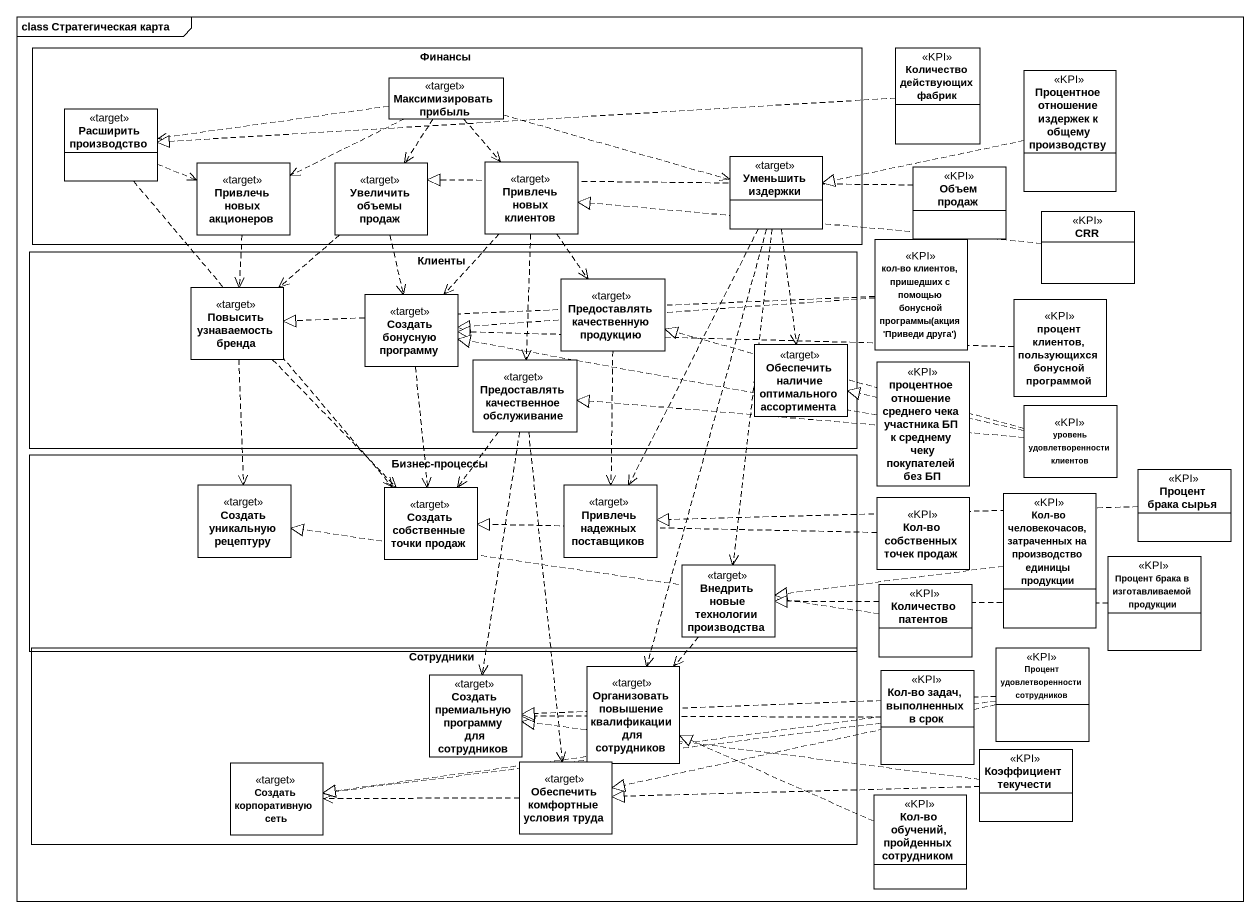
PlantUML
@startuml
mainframe class Стратегическая карта
hide circle
hide empty members
rectangle Финансы {
  class "Расширить производство" as Расширить_производство <<target>>
  class "Максимизировать прибыль" as Максимизировать_прибыль <<target>>
  class "Привлечь новых акционеров" as Привлечь_новых_акционеров <<target>>
  class "Увеличить объемы продаж" as Увеличить_объемы_продаж <<target>>
  class "Привлечь новых клиентов" as Привлечь_новых_клиентов <<target>>
  class "Уменьшить издержки" as Уменьшить_издержки <<target>>
}
class "Количество действующих фабрик" as Количество_действующих <<KPI>>
class "Процентное отношение издержек к общему производству" as Процентное_отношение <<KPI>>
class "Объем продаж" as Объем_продаж <<KPI>>
rectangle Клиенты {
  class "Повысить узнаваемость бренда" as Повысить_узнаваемость_бренда <<target>>
  class "Создать бонусную программу" as Создать_бонусную_программу <<target>>
  class "Предоставлять качественную продукцию" as Предоставлять_качественную <<target>>
  class "Обеспечить наличие оптимального ассортимента" as Обеспечить_наличие <<target>>
  class "Предоставлять качественное обслуживание" as Предоставлять_качественное <<target>>
}
class "кол-во клиентов, пришедших с помощью бонусной программы(акция 'Приведи друга')" as кол_во_клиентов_пришедших_с <<KPI>>
class CRR <<KPI>>
class "процент клиентов, пользующихся бонусной программой" as процент_клиентов <<KPI>>
class "процентное отношение среднего чека участника БП к среднему чеку покупателей без БП" as процентное_отношение <<KPI>>
class "уровень удовлетворенности клиентов" as уровень_удовлетворенности <<KPI>>
rectangle "Бизнес-процессы" as Бизнес_процессы {
  class "Создать уникальную рецептуру" as Создать_уникальную_рецептуру <<target>>
  class "Создать собственные точки продаж" as Создать_собственные_точки <<target>>
  class "Привлечь надежных поставщиков" as Привлечь_надежных <<target>>
  class "Внедрить новые технологии производства" as Внедрить_новые_технологии <<target>>
}
class "Процент брака сырья" as Процент_брака_сырья <<KPI>>
class "Кол-во собственных точек продаж" as Кол_во_собственных_точек <<KPI>>
class "Кол-во человекочасов, затраченных на производство единицы продукции" as Кол_во_человекочасов <<KPI>>
class "Процент брака в изготавливаемой продукции" as Процент_брака_в <<KPI>>
class "Количество патентов" as Количество_патентов <<KPI>>
rectangle Сотрудники {
  class "Создать премиальную программу для сотрудников" as Создать_премиальную <<target>>
  class "Организовать повышение квалификации для сотрудников" as Организовать_повышение <<target>>
  class "Создать корпоративную сеть" as Создать_корпоративную_сеть <<target>>
  class "Обеспечить комфортные условия труда" as Обеспечить_комфортные <<target>>
}
class "Кол-во задач, выполненных в срок" as Кол_во_задач_выполненных_в <<KPI>>
class "Процент удовлетворенности сотрудников" as Процент_удовлетворенности <<KPI>>
class "Коэффициент текучести" as Коэффициент_текучести <<KPI>>
class "Кол-во обучений, пройденных сотрудником" as Кол_во_обучений_пройденных <<KPI>>
Количество_действующих .left.|> Расширить_производство
Процентное_отношение .left.|> Уменьшить_издержки
Расширить_производство .right.> Привлечь_новых_акционеров
Расширить_производство ..> Создать_собственные_точки
Максимизировать_прибыль .left.> Расширить_производство
Максимизировать_прибыль .left.> Привлечь_новых_акционеров
Максимизировать_прибыль ..> Увеличить_объемы_продаж
Максимизировать_прибыль ..> Привлечь_новых_клиентов
Максимизировать_прибыль .right.> Уменьшить_издержки
Привлечь_новых_акционеров ..> Повысить_узнаваемость_бренда
Увеличить_объемы_продаж ..> Повысить_узнаваемость_бренда
Увеличить_объемы_продаж ..> Создать_бонусную_программу
Привлечь_новых_клиентов ..> Создать_бонусную_программу
Привлечь_новых_клиентов ..> Предоставлять_качественную
Привлечь_новых_клиентов ..> Предоставлять_качественное
Уменьшить_издержки ..> Обеспечить_наличие
Уменьшить_издержки ..> Привлечь_надежных
Уменьшить_издержки ..> Внедрить_новые_технологии
Уменьшить_издержки ..> Организовать_повышение
Объем_продаж .left.|> Увеличить_объемы_продаж
кол_во_клиентов_пришедших_с .left.|> Повысить_узнаваемость_бренда
кол_во_клиентов_пришедших_с .left.|> Создать_бонусную_программу
CRR .left.|> Привлечь_новых_клиентов
Повысить_узнаваемость_бренда ..> Создать_уникальную_рецептуру
Повысить_узнаваемость_бренда ..> Создать_собственные_точки
Создать_бонусную_программу ..> Создать_собственные_точки
Предоставлять_качественную ..> Привлечь_надежных
процент_клиентов .left.|> Создать_бонусную_программу
Предоставлять_качественное ..> Создать_собственные_точки
Предоставлять_качественное ..> Создать_премиальную
Предоставлять_качественное ..> Обеспечить_комфортные
процентное_отношение .left.|> Создать_бонусную_программу
уровень_удовлетворенности .left.|> Предоставлять_качественную
уровень_удовлетворенности .left.|> Обеспечить_наличие
уровень_удовлетворенности .left.|> Предоставлять_качественное
Процент_брака_сырья .left.|> Привлечь_надежных
Кол_во_собственных_точек .left.|> Создать_собственные_точки
Кол_во_человекочасов .left.|> Внедрить_новые_технологии
Внедрить_новые_технологии ..> Организовать_повышение
Процент_брака_в .left.|> Внедрить_новые_технологии
Количество_патентов .left.|> Создать_уникальную_рецептуру
Кол_во_задач_выполненных_в .left.|> Создать_премиальную
Кол_во_задач_выполненных_в .left.|> Создать_корпоративную_сеть
Процент_удовлетворенности .left.|> Создать_премиальную
Процент_удовлетворенности .left.|> Создать_корпоративную_сеть
Процент_удовлетворенности .left.|> Обеспечить_комфортные
Обеспечить_комфортные .left.> Создать_корпоративную_сеть
Коэффициент_текучести .left.|> Создать_премиальную
Коэффициент_текучести .left.|> Обеспечить_комфортные
Кол_во_обучений_пройденных .left.|> Организовать_повышение
@enduml
